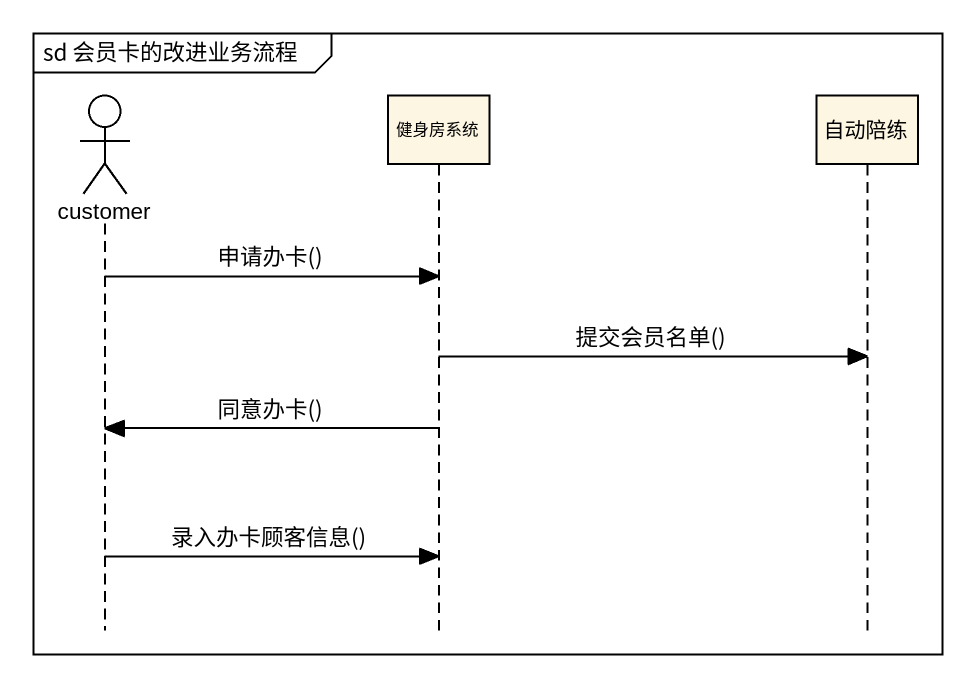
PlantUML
@startuml
mainframe sd 会员卡的改进业务流程
hide footbox
actor customer
participant 健身房系统
participant 自动陪练

customer -> 健身房系统 : 申请办卡()
健身房系统 -> 自动陪练 : 提交会员名单()
健身房系统 -> customer : 同意办卡()
customer -> 健身房系统 : 录入办卡顾客信息()
@enduml
